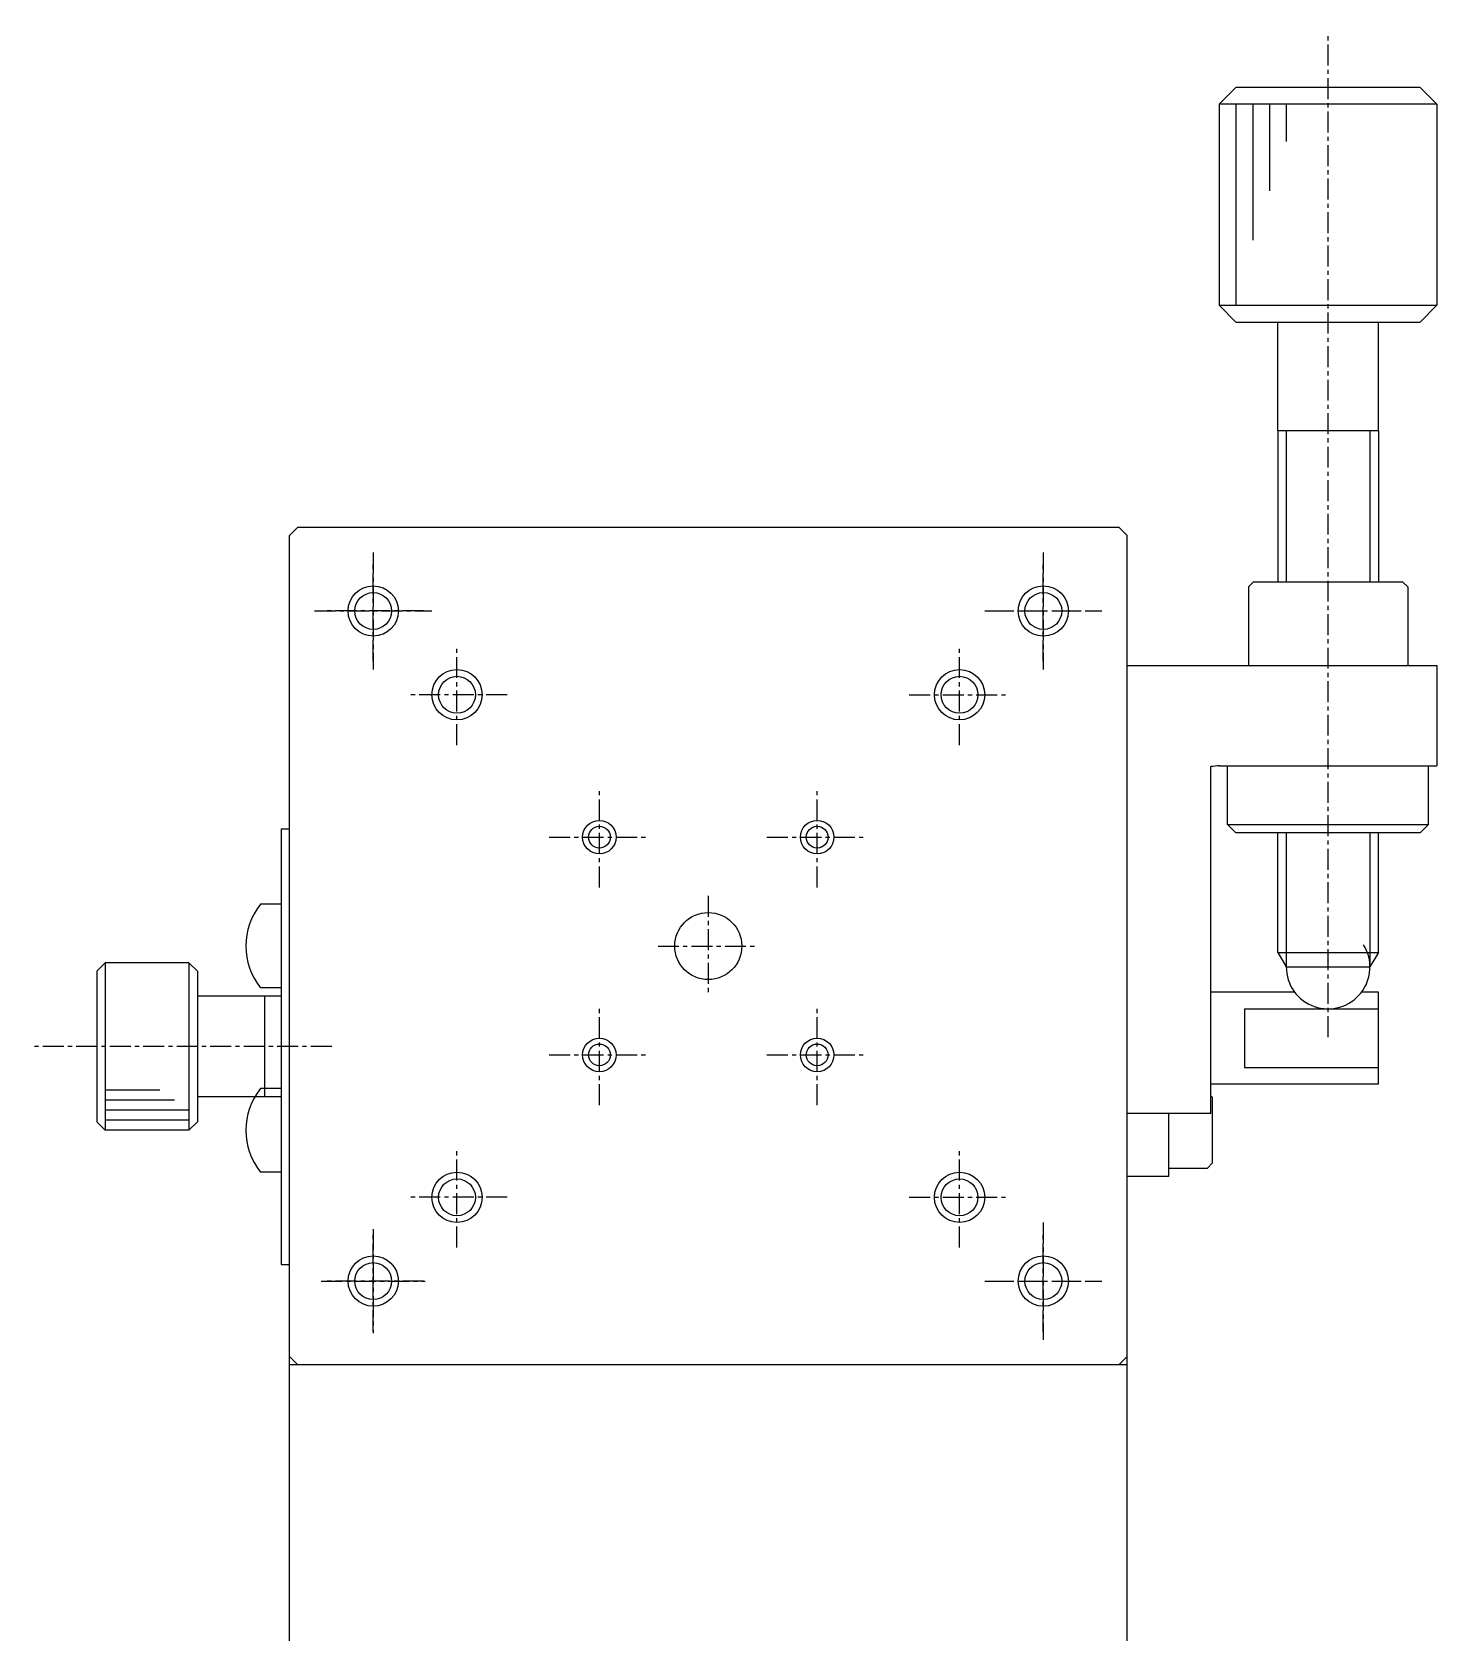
# Model space of a CAD drawing. Extents: x 404 to 637, y 23 to 215.
# Drawn here: x 403.7 to 487.6, y 119 to 214.6 of the extents above; entities that cross this region are included whole.
import ezdxf

# ---------------------------------------------------------------- set-up
doc = ezdxf.new("R2010")
doc.units = 0
doc.linetypes.add('CENTER', pattern=[2, 1.25, -0.25, 0.25, -0.25])
doc.layers.get('0').update_dxf_attribs({"linetype": 'CONTINUOUS'})
doc.layers.add('CENTER', color=1, linetype='CENTER')

msp = doc.modelspace()

# ---------------------------------------------------------------- linework, layer by layer
at = {"color": 7, "linetype": 'CONTINUOUS'}
for p, q in [((475.599, 211.267), (474.599, 210.267)), ((486.599, 211.267), (475.599, 211.267)), ((486.599, 211.267), (487.599, 210.267)), ((474.599, 210.267), (474.599, 198.267)), ((487.599, 210.267), (474.599, 210.267)), ((487.599, 210.267), (487.599, 198.267)), ((475.599, 197.267), (474.599, 198.267)), ((474.599, 198.267), (487.599, 198.267)), ((486.599, 197.267), (487.599, 198.267)), ((475.599, 197.267), (486.599, 197.267)), ((478.099, 190.767), (478.099, 197.267)), ((484.099, 190.767), (484.099, 197.267)), ((484.099, 190.767), (478.099, 190.767)), ((478.099, 190.767), (478.099, 181.767)), ((484.099, 190.767), (484.099, 181.767)), ((419.599, 185.017), (419.099, 184.517)), ((419.099, 135.517), (419.099, 184.517)), ((419.599, 185.017), (468.599, 185.017)), ((420.099, 185.017), (468.099, 185.017)), ((469.099, 184.517), (468.599, 185.017)), ((469.099, 135.517), (469.099, 184.517)), ((419.099, 106.017), (419.099, 184.017)), ((469.099, 106.017), (469.099, 184.017)), ((476.649, 181.767), (476.349, 181.467)), ((476.649, 181.767), (485.549, 181.767)), ((485.549, 181.767), (485.849, 181.467)), ((476.349, 181.467), (476.349, 176.767)), ((485.849, 181.467), (485.849, 176.767)), ((469.099, 176.767), (487.599, 176.767)), ((487.599, 176.767), (487.599, 170.767)), ((474.099, 150.017), (474.099, 170.725)), ((474.599, 170.767), (487.599, 170.767)), ((475.099, 167.267), (475.099, 170.767)), ((487.099, 167.267), (487.099, 170.767)), ((475.599, 166.767), (475.099, 167.267)), ((475.099, 167.267), (487.099, 167.267)), ((486.599, 166.767), (487.099, 167.267)), ((418.599, 167.017), (419.099, 167.017)), ((418.599, 167.017), (418.599, 141.017)), ((486.599, 166.767), (475.599, 166.767)), ((478.099, 159.633), (478.099, 166.767)), ((484.099, 159.633), (484.099, 166.767)), ((418.599, 162.517), (417.376, 162.517)), ((478.099, 159.633), (478.599, 158.767)), ((478.099, 159.633), (484.099, 159.633)), ((484.099, 159.633), (483.599, 158.767)), ((407.599, 158.517), (408.099, 159.017)), ((413.099, 159.017), (408.099, 159.017)), ((413.099, 159.017), (413.599, 158.517)), ((478.599, 158.767), (483.599, 158.767)), ((407.599, 158.517), (407.599, 149.517)), ((413.599, 158.517), (413.599, 149.517)), ((418.599, 157.017), (413.599, 157.017)), ((418.599, 157.517), (417.376, 157.517)), ((417.599, 157.017), (417.599, 151.017)), ((479.099, 157.267), (474.099, 157.267)), ((484.099, 157.267), (483.099, 157.267)), ((484.099, 151.767), (484.099, 157.267)), ((476.099, 156.267), (476.099, 152.767)), ((476.099, 156.267), (484.099, 156.267)), ((476.099, 152.767), (484.099, 152.767)), ((418.599, 151.017), (413.599, 151.017)), ((418.599, 151.517), (417.376, 151.517)), ((484.099, 151.767), (474.099, 151.767)), ((474.099, 151.067), (474.199, 150.967)), ((474.199, 147.067), (474.199, 150.967)), ((408.099, 149.017), (407.599, 149.517)), ((413.599, 149.517), (413.099, 149.017)), ((474.099, 150.017), (469.099, 150.017)), ((471.599, 146.267), (471.599, 150.017)), ((413.099, 149.017), (408.099, 149.017)), ((418.599, 146.517), (417.376, 146.517)), ((471.599, 146.267), (469.099, 146.267)), ((471.599, 146.767), (473.899, 146.767)), ((474.199, 147.067), (473.899, 146.767)), ((418.599, 141.017), (419.099, 141.017)), ((419.099, 135.517), (419.599, 135.017)), ((469.099, 135.017), (419.099, 135.017)), ((468.599, 135.017), (419.599, 135.017)), ((468.599, 135.017), (469.099, 135.517))]:
    msp.add_line(p, q, dxfattribs=at)
at = {"color": 3, "linetype": 'CONTINUOUS'}
for p, q in [((475.599, 210.267), (475.599, 198.267)), ((476.599, 210.267), (476.599, 202.151)), ((477.599, 210.267), (477.599, 205.096)), ((478.599, 210.267), (478.599, 208.033)), ((478.599, 190.767), (478.599, 181.767)), ((483.599, 190.767), (483.599, 181.767)), ((478.599, 166.767), (478.599, 158.767)), ((483.599, 166.767), (483.599, 158.767)), ((408.099, 159.017), (408.099, 149.017)), ((413.099, 159.017), (413.099, 149.017)), ((411.365, 151.417), (408.099, 151.417)), ((412.235, 150.817), (408.099, 150.817)), ((413.099, 150.217), (408.099, 150.217)), ((413.099, 149.617), (408.099, 149.617))]:
    msp.add_line(p, q, dxfattribs=at)
for centre, radius in [((424.099, 180.017), 1.5), ((464.099, 180.017), 1.5), ((429.099, 175.017), 1.5), ((459.099, 175.017), 1.5), ((437.599, 166.517), 1), ((450.599, 166.517), 1), ((437.599, 153.517), 1), ((450.599, 153.517), 1), ((429.099, 145.017), 1.5), ((459.099, 145.017), 1.5), ((424.099, 140.017), 1.5), ((464.099, 140.017), 1.5)]:
    msp.add_circle(centre, radius, dxfattribs=at)
at = {"color": 7, "linetype": 'CONTINUOUS'}
for centre, radius in [((424.099, 180.017), 1.1), ((464.099, 180.017), 1.1), ((429.099, 175.017), 1.1), ((459.099, 175.017), 1.1), ((437.599, 166.517), 0.65), ((450.599, 166.517), 0.65), ((444.099, 160.017), 2), ((437.599, 153.517), 0.65), ((450.599, 153.517), 0.65), ((429.099, 145.017), 1.1), ((459.099, 145.017), 1.1), ((424.099, 140.017), 1.1), ((464.099, 140.017), 1.1)]:
    msp.add_circle(centre, radius, dxfattribs=at)
for centre, radius, start, end in [((474.599, 167.767), 3, 90, 99.59407), ((420.499, 160.017), 4, 141.31781, 218.68219), ((481.099, 158.767), 2.5, 180, 32.09871), ((420.499, 149.017), 4, 141.31781, 218.68219)]:
    msp.add_arc(centre, radius, start, end, dxfattribs=at)
at = {"layer": 'CENTER', "color": 1, "linetype": 'CENTER'}
for p, q in [((481.099, 154.575), (481.099, 214.577)), ((424.099, 183.517), (424.099, 176.517)), ((464.099, 183.517), (464.099, 176.517)), ((424.099, 177.017), (424.099, 183.017)), ((464.099, 177.017), (464.099, 183.017)), ((420.599, 180.017), (427.599, 180.017)), ((427.099, 180.017), (421.099, 180.017)), ((460.599, 180.017), (467.599, 180.017)), ((461.099, 180.017), (467.099, 180.017)), ((429.099, 172.017), (429.099, 178.017)), ((459.099, 172.017), (459.099, 178.017)), ((432.099, 175.017), (426.099, 175.017)), ((456.099, 175.017), (462.099, 175.017)), ((437.599, 163.517), (437.599, 169.517)), ((450.599, 163.517), (450.599, 169.517)), ((434.599, 166.517), (440.599, 166.517)), ((447.599, 166.517), (453.599, 166.517)), ((444.099, 163.017), (444.099, 157.017)), ((441.099, 160.017), (447.099, 160.017)), ((437.599, 150.517), (437.599, 156.517)), ((450.599, 150.517), (450.599, 156.517)), ((421.623, 154.017), (403.731, 154.017)), ((434.599, 153.517), (440.599, 153.517)), ((447.599, 153.517), (453.599, 153.517)), ((429.099, 142.017), (429.099, 148.017)), ((459.099, 142.017), (459.099, 148.017)), ((432.099, 145.017), (426.099, 145.017)), ((456.099, 145.017), (462.099, 145.017)), ((464.099, 143.517), (464.099, 136.517)), ((424.099, 143.117), (424.099, 136.917)), ((424.099, 137.017), (424.099, 143.017)), ((464.099, 137.017), (464.099, 143.017)), ((420.999, 140.017), (427.199, 140.017)), ((427.099, 140.017), (421.099, 140.017)), ((460.599, 140.017), (467.599, 140.017)), ((461.099, 140.017), (467.099, 140.017))]:
    msp.add_line(p, q, dxfattribs=at)

doc.saveas('drawing.dxf')
